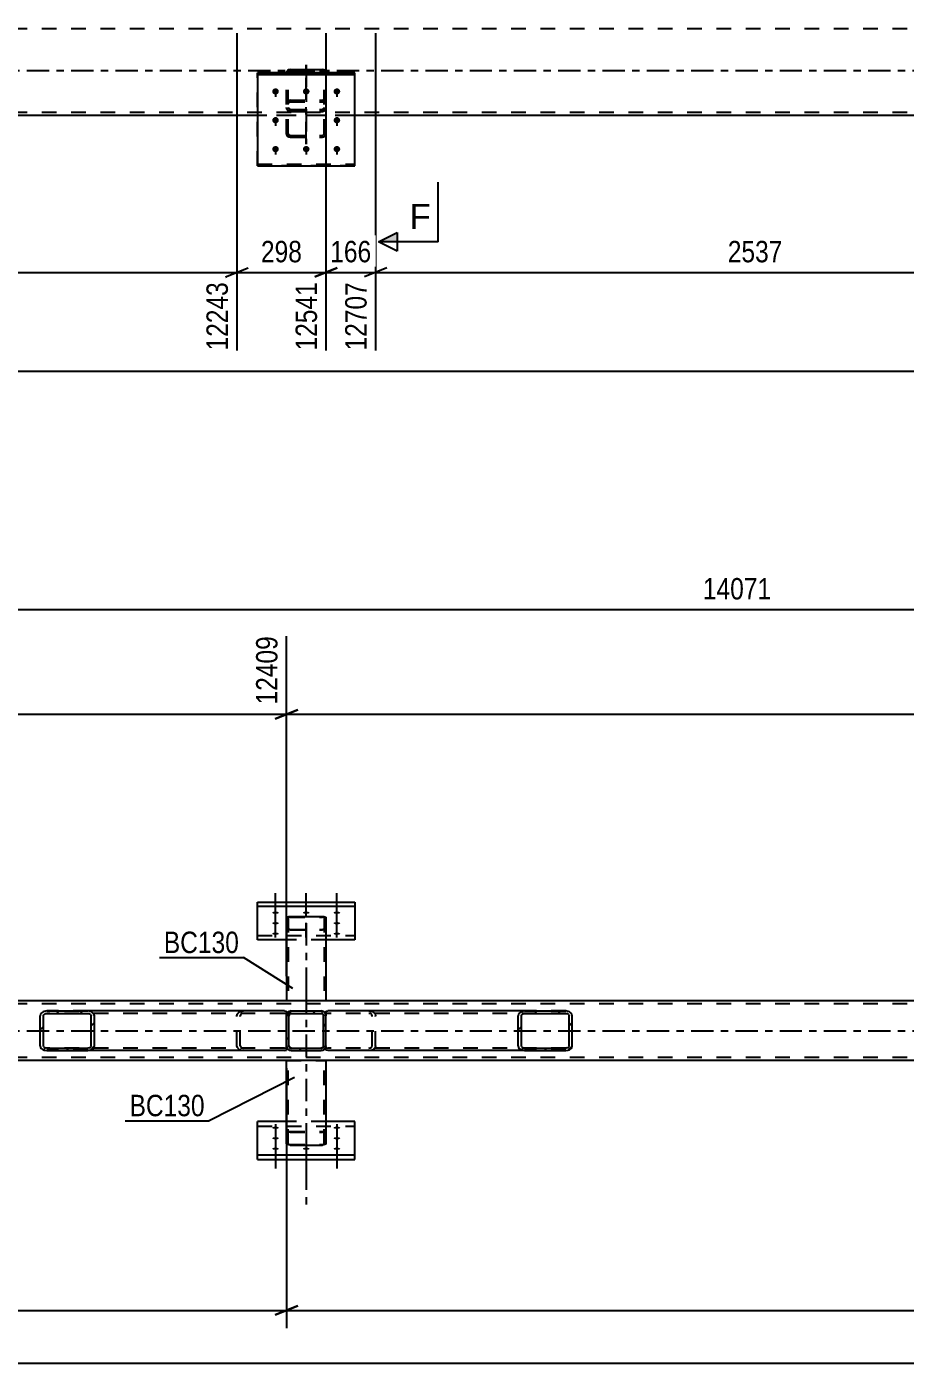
# Model space of a CAD drawing. Header units: millimetres. Extents: x -170 to 1019, y -677 to 164.
# Drawn here: x 421.6 to 539.1, y -300.4 to -121.7 of the extents above; entities that cross this region are included whole.
import ezdxf

# ---------------------------------------------------------------- set-up
doc = ezdxf.new("R2010")
doc.units = ezdxf.units.MM
doc.linetypes.add('DXK_LINE_DOT2', pattern=[3.9198, 1.9599, -1.9599])
doc.linetypes.add('DXK_LINE_DOT3', pattern=[5.9187, 2.979, -0.9799, 0.9799, -0.9799])
doc.styles.add('Arial', font='ARIAL.TTF', dxfattribs={"height": 0.2})
doc.styles.add('Arial Narrow', font='ARIALN.TTF', dxfattribs={"height": 0.2})

# ---------------------------------------------------------------- blocks, each defined once
blk = doc.blocks.new('Part-570387359-7582 - 7578')
at = {"color": 7, "linetype": 'DXK_LINE_DOT3'}
blk.add_line((459, -126.82), (459, -137.44), dxfattribs=at)
at = {"color": 7, "linetype": 'DXK_LINE_DOT2'}
for p, q in [((456.36, -127.94), (456.37, -127.91)), ((456.36, -136.05), (456.36, -127.94)), ((456.62, -127.84), (456.6, -127.94)), ((456.6, -136.05), (456.6, -127.94)), ((456.67, -127.76), (456.62, -127.84)), ((456.75, -127.71), (456.67, -127.76)), ((456.84, -127.69), (456.75, -127.71)), ((456.84, -127.69), (461.16, -127.69)), ((461.25, -127.71), (461.16, -127.69)), ((461.33, -127.76), (461.25, -127.71)), ((461.38, -127.84), (461.33, -127.76)), ((461.4, -127.94), (461.38, -127.84)), ((461.4, -136.05), (461.4, -127.94)), ((461.63, -127.91), (461.64, -127.94)), ((461.64, -136.05), (461.64, -127.94)), ((456.4, -131.81), (456.36, -131.99)), ((456.5, -131.67), (456.4, -131.81)), ((456.66, -131.57), (456.5, -131.67)), ((456.6, -131.99), (456.62, -131.9)), ((456.62, -131.9), (456.67, -131.83)), ((456.84, -131.53), (456.66, -131.57)), ((456.67, -131.83), (456.75, -131.78)), ((456.75, -131.78), (456.84, -131.76)), ((456.84, -131.53), (461.16, -131.53)), ((456.84, -131.76), (461.16, -131.76)), ((461.34, -131.57), (461.16, -131.53)), ((461.16, -131.76), (461.25, -131.78)), ((461.25, -131.78), (461.33, -131.83)), ((461.33, -131.83), (461.38, -131.9)), ((461.5, -131.67), (461.34, -131.57)), ((461.38, -131.9), (461.4, -131.99)), ((461.6, -131.81), (461.5, -131.67)), ((461.64, -131.99), (461.6, -131.81)), ((456.4, -132.73), (456.36, -132.54)), ((456.6, -132.54), (456.62, -132.64)), ((456.62, -132.64), (456.67, -132.72)), ((456.84, -133.05), (456.66, -133.01)), ((456.67, -132.72), (456.75, -132.77)), ((456.75, -132.77), (456.84, -132.79)), ((456.84, -132.79), (461.16, -132.79)), ((456.84, -133.05), (461.16, -133.05)), ((461.16, -132.79), (461.25, -132.77)), ((461.34, -133.01), (461.16, -133.05)), ((461.25, -132.77), (461.33, -132.72)), ((461.33, -132.72), (461.38, -132.64)), ((461.38, -132.64), (461.4, -132.54)), ((461.64, -132.54), (461.6, -132.73)), ((456.36, -136.05), (456.4, -136.22)), ((456.4, -136.22), (456.5, -136.36)), ((456.5, -136.36), (456.66, -136.46)), ((456.62, -136.13), (456.6, -136.05)), ((456.67, -136.2), (456.62, -136.13)), ((456.66, -136.46), (456.84, -136.5)), ((456.75, -136.25), (456.67, -136.2)), ((456.84, -136.27), (456.75, -136.25)), ((456.84, -136.27), (461.16, -136.27)), ((456.84, -136.5), (461.16, -136.5)), ((461.25, -136.25), (461.16, -136.27)), ((461.16, -136.5), (461.34, -136.46)), ((461.33, -136.2), (461.25, -136.25)), ((461.38, -136.13), (461.33, -136.2)), ((461.34, -136.46), (461.5, -136.36)), ((461.4, -136.05), (461.38, -136.13)), ((461.5, -136.36), (461.6, -136.22)), ((461.6, -136.22), (461.64, -136.05))]:
    blk.add_line(p, q, dxfattribs=at)
at = {"color": 2, "linetype": 'Continuous'}
for p, q in [((456.37, -127.91), (456.4, -127.75)), ((456.66, -127.47), (456.84, -127.43)), ((456.84, -127.43), (461.16, -127.43)), ((461.16, -127.43), (461.34, -127.47)), ((461.6, -127.75), (461.63, -127.91))]:
    blk.add_line(p, q, dxfattribs=at)
for centre, start, end in [((456.86, -127.92), 114.32, 159.2417), ((461.14, -127.92), 20.7583, 65.68)]:
    blk.add_arc(centre, 0.496, start, end, dxfattribs=at)
at = {"color": 7, "linetype": 'DXK_LINE_DOT2'}
for centre, start, end in [((456.86, -132.56), 200.7583, 245.68), ((461.14, -132.56), 294.32, 339.2417)]:
    blk.add_arc(centre, 0.496, start, end, dxfattribs=at)
blk = doc.blocks.new('Part-570387359-7673 - 7578')
at = {"color": 2, "linetype": 'Continuous'}
for p, q in [((465.5, -127.91), (452.5, -127.91)), ((452.5, -127.91), (452.5, -140.34)), ((452.5, -128.13), (465.5, -128.13)), ((465.5, -140.34), (465.5, -127.91)), ((452.5, -140.34), (465.5, -140.34))]:
    blk.add_line(p, q, dxfattribs=at)
at = {"color": 7, "linetype": 'DXK_LINE_DOT2'}
blk.add_line((452.5, -140.12), (465.5, -140.12), dxfattribs=at)
blk = doc.blocks.new('Bolt-570387359-7674 - 7578')
at = {"linetype": 'Continuous'}
for points in [[(454.9, -129.97), (454.99, -129.98), (455.08, -130), (455.16, -130.05), (455.23, -130.11), (455.28, -130.18), (455.32, -130.25), (455.34, -130.34), (455.34, -130.43), (455.32, -130.51), (455.28, -130.59), (455.23, -130.66), (455.16, -130.72), (455.08, -130.76), (454.99, -130.79), (454.9, -130.8), (454.81, -130.79), (454.72, -130.76), (454.64, -130.72), (454.57, -130.66), (454.52, -130.59), (454.48, -130.51), (454.46, -130.43), (454.46, -130.34), (454.48, -130.25), (454.52, -130.18), (454.57, -130.11), (454.64, -130.05), (454.72, -130), (454.81, -129.98)], [(459, -129.97), (459.09, -129.98), (459.18, -130), (459.26, -130.05), (459.33, -130.11), (459.38, -130.18), (459.42, -130.25), (459.44, -130.34), (459.44, -130.43), (459.42, -130.51), (459.38, -130.59), (459.33, -130.66), (459.26, -130.72), (459.18, -130.76), (459.09, -130.79), (459, -130.8), (458.91, -130.79), (458.82, -130.76), (458.74, -130.72), (458.67, -130.66), (458.62, -130.59), (458.58, -130.51), (458.56, -130.43), (458.56, -130.34), (458.58, -130.25), (458.62, -130.18), (458.67, -130.11), (458.74, -130.05), (458.82, -130), (458.91, -129.98)], [(463.1, -129.97), (463.19, -129.98), (463.28, -130), (463.36, -130.05), (463.43, -130.11), (463.48, -130.18), (463.52, -130.25), (463.54, -130.34), (463.54, -130.43), (463.52, -130.51), (463.48, -130.59), (463.43, -130.66), (463.36, -130.72), (463.28, -130.76), (463.19, -130.79), (463.1, -130.8), (463.01, -130.79), (462.92, -130.76), (462.84, -130.72), (462.77, -130.66), (462.72, -130.59), (462.68, -130.51), (462.66, -130.43), (462.66, -130.34), (462.68, -130.25), (462.72, -130.18), (462.77, -130.11), (462.84, -130.05), (462.92, -130), (463.01, -129.98)], [(454.9, -133.82), (454.99, -133.83), (455.08, -133.86), (455.16, -133.9), (455.23, -133.96), (455.28, -134.03), (455.32, -134.11), (455.34, -134.19), (455.34, -134.28), (455.32, -134.36), (455.28, -134.44), (455.23, -134.51), (455.16, -134.57), (455.08, -134.61), (454.99, -134.64), (454.9, -134.65), (454.81, -134.64), (454.72, -134.61), (454.64, -134.57), (454.57, -134.51), (454.52, -134.44), (454.48, -134.36), (454.46, -134.28), (454.46, -134.19), (454.48, -134.11), (454.52, -134.03), (454.57, -133.96), (454.64, -133.9), (454.72, -133.86), (454.81, -133.83)], [(463.1, -133.82), (463.19, -133.83), (463.28, -133.86), (463.36, -133.9), (463.43, -133.96), (463.48, -134.03), (463.52, -134.11), (463.54, -134.19), (463.54, -134.28), (463.52, -134.36), (463.48, -134.44), (463.43, -134.51), (463.36, -134.57), (463.28, -134.61), (463.19, -134.64), (463.1, -134.65), (463.01, -134.64), (462.92, -134.61), (462.84, -134.57), (462.77, -134.51), (462.72, -134.44), (462.68, -134.36), (462.66, -134.28), (462.66, -134.19), (462.68, -134.11), (462.72, -134.03), (462.77, -133.96), (462.84, -133.9), (462.92, -133.86), (463.01, -133.83)], [(454.9, -137.67), (454.99, -137.68), (455.08, -137.71), (455.16, -137.75), (455.23, -137.81), (455.28, -137.88), (455.32, -137.96), (455.34, -138.04), (455.34, -138.13), (455.32, -138.22), (455.28, -138.29), (455.23, -138.36), (455.16, -138.42), (455.08, -138.47), (454.99, -138.49), (454.9, -138.5), (454.81, -138.49), (454.72, -138.47), (454.64, -138.42), (454.57, -138.36), (454.52, -138.29), (454.48, -138.22), (454.46, -138.13), (454.46, -138.04), (454.48, -137.96), (454.52, -137.88), (454.57, -137.81), (454.64, -137.75), (454.72, -137.71), (454.81, -137.68)], [(459, -137.67), (459.09, -137.68), (459.18, -137.71), (459.26, -137.75), (459.33, -137.81), (459.38, -137.88), (459.42, -137.96), (459.44, -138.04), (459.44, -138.13), (459.42, -138.22), (459.38, -138.29), (459.33, -138.36), (459.26, -138.42), (459.18, -138.47), (459.09, -138.49), (459, -138.5), (458.91, -138.49), (458.82, -138.47), (458.74, -138.42), (458.67, -138.36), (458.62, -138.29), (458.58, -138.22), (458.56, -138.13), (458.56, -138.04), (458.58, -137.96), (458.62, -137.88), (458.67, -137.81), (458.74, -137.75), (458.82, -137.71), (458.91, -137.68)], [(463.1, -137.67), (463.19, -137.68), (463.28, -137.71), (463.36, -137.75), (463.43, -137.81), (463.48, -137.88), (463.52, -137.96), (463.54, -138.04), (463.54, -138.13), (463.52, -138.22), (463.48, -138.29), (463.43, -138.36), (463.36, -138.42), (463.28, -138.47), (463.19, -138.49), (463.1, -138.5), (463.01, -138.49), (462.92, -138.47), (462.84, -138.42), (462.77, -138.36), (462.72, -138.29), (462.68, -138.22), (462.66, -138.13), (462.66, -138.04), (462.68, -137.96), (462.72, -137.88), (462.77, -137.81), (462.84, -137.75), (462.92, -137.71), (463.01, -137.68)]]:
    blk.add_hatch(color=1, dxfattribs=at).paths.add_polyline_path(points)
at = {"color": 1, "linetype": 'Continuous'}
for p, q in [((454.9, -129.99), (454.9, -131.12)), ((459, -129.99), (459, -131.12)), ((463.1, -129.99), (463.1, -131.12)), ((454.9, -133.84), (454.9, -134.97)), ((463.1, -133.84), (463.1, -134.97)), ((454.9, -137.69), (454.9, -138.83)), ((459, -137.69), (459, -138.83)), ((463.1, -137.69), (463.1, -138.83))]:
    blk.add_line(p, q, dxfattribs=at)
blk = doc.blocks.new('Part-570387359-7927 - 7578')
at = {"color": 7, "linetype": 'DXK_LINE_DOT2'}
for p, q in [((798, -122), (-40, -122)), ((798, -133.2), (-40, -133.2)), ((798, -133.6), (-27.5, -133.6)), ((465.5, -133.6), (452.5, -133.6))]:
    blk.add_line(p, q, dxfattribs=at)
at = {"color": 7, "linetype": 'DXK_LINE_DOT3'}
blk.add_line((-40, -127.6), (798, -127.6), dxfattribs=at)
at = {"color": 2, "linetype": 'Continuous'}
for p, q in [((452.5, -133.6), (235.15, -133.6)), ((632.5, -133.6), (465.5, -133.6))]:
    blk.add_line(p, q, dxfattribs=at)
blk = doc.blocks.new('Part-570387359-7998 - 7578')
at = {"color": 7, "linetype": 'DXK_LINE_DOT2'}
for p, q in [((452.5, -140.34), (452.5, -127.91)), ((452.5, -127.91), (465.5, -127.91)), ((452.5, -128.13), (465.5, -128.13)), ((465.5, -140.34), (465.5, -127.91)), ((452.5, -140.12), (465.5, -140.12)), ((465.5, -140.34), (452.5, -140.34))]:
    blk.add_line(p, q, dxfattribs=at)
blk = doc.blocks.new('Part-570387359-8002 - 7578')
at = {"color": 7, "linetype": 'DXK_LINE_DOT3'}
blk.add_line((459, -137.44), (459, -126.82), dxfattribs=at)
at = {"color": 7, "linetype": 'DXK_LINE_DOT2'}
for p, q in [((456.4, -127.75), (456.36, -127.94)), ((456.36, -136.05), (456.36, -127.94)), ((456.6, -127.94), (456.62, -127.84)), ((456.6, -136.05), (456.6, -127.94)), ((456.62, -127.84), (456.67, -127.76)), ((456.84, -127.43), (456.66, -127.47)), ((456.67, -127.76), (456.75, -127.71)), ((456.75, -127.71), (456.84, -127.69)), ((456.84, -127.43), (461.16, -127.43)), ((456.84, -127.69), (461.16, -127.69)), ((461.34, -127.47), (461.16, -127.43)), ((461.16, -127.69), (461.25, -127.71)), ((461.25, -127.71), (461.33, -127.76)), ((461.33, -127.76), (461.38, -127.84)), ((461.38, -127.84), (461.4, -127.94)), ((461.4, -136.05), (461.4, -127.94)), ((461.64, -127.94), (461.6, -127.75)), ((461.64, -136.05), (461.64, -127.94)), ((456.36, -131.99), (456.4, -131.81)), ((456.4, -131.81), (456.5, -131.67)), ((456.5, -131.67), (456.66, -131.57)), ((456.62, -131.9), (456.6, -131.99)), ((456.67, -131.83), (456.62, -131.9)), ((456.66, -131.57), (456.84, -131.53)), ((456.75, -131.78), (456.67, -131.83)), ((456.84, -131.76), (456.75, -131.78)), ((456.84, -131.53), (461.16, -131.53)), ((456.84, -131.76), (461.16, -131.76)), ((461.16, -131.53), (461.34, -131.57)), ((461.25, -131.78), (461.16, -131.76)), ((461.33, -131.83), (461.25, -131.78)), ((461.38, -131.9), (461.33, -131.83)), ((461.34, -131.57), (461.5, -131.67)), ((461.4, -131.99), (461.38, -131.9)), ((461.5, -131.67), (461.6, -131.81)), ((461.6, -131.81), (461.64, -131.99)), ((456.36, -132.54), (456.4, -132.73)), ((456.62, -132.64), (456.6, -132.54)), ((456.67, -132.72), (456.62, -132.64)), ((456.66, -133.01), (456.75, -133.03)), ((456.75, -132.77), (456.67, -132.72)), ((456.84, -132.79), (456.75, -132.77)), ((456.75, -133.03), (456.84, -133.05)), ((456.84, -132.79), (461.16, -132.79)), ((456.84, -133.05), (461.16, -133.05)), ((461.25, -132.77), (461.16, -132.79)), ((461.16, -133.05), (461.33, -133.01)), ((461.33, -132.72), (461.25, -132.77)), ((461.38, -132.64), (461.33, -132.72)), ((461.33, -133.01), (461.34, -133.01)), ((461.4, -132.54), (461.38, -132.64)), ((461.6, -132.73), (461.64, -132.54)), ((456.4, -136.22), (456.36, -136.05)), ((456.5, -136.36), (456.4, -136.22)), ((456.66, -136.46), (456.5, -136.36)), ((456.6, -136.05), (456.62, -136.13)), ((456.62, -136.13), (456.67, -136.2)), ((456.84, -136.5), (456.66, -136.46)), ((456.67, -136.2), (456.75, -136.25)), ((456.75, -136.25), (456.84, -136.27)), ((456.84, -136.27), (461.16, -136.27)), ((456.84, -136.5), (461.16, -136.5)), ((461.16, -136.27), (461.25, -136.25)), ((461.34, -136.46), (461.16, -136.5)), ((461.25, -136.25), (461.33, -136.2)), ((461.33, -136.2), (461.38, -136.13)), ((461.5, -136.36), (461.34, -136.46)), ((461.38, -136.13), (461.4, -136.05)), ((461.6, -136.22), (461.5, -136.36)), ((461.64, -136.05), (461.6, -136.22))]:
    blk.add_line(p, q, dxfattribs=at)
for centre, start, end in [((456.86, -127.92), 114.32, 159.2417), ((461.14, -127.92), 20.7583, 65.68), ((456.86, -132.56), 200.7583, 245.68), ((461.14, -132.56), 294.32, 339.2417)]:
    blk.add_arc(centre, 0.496, start, end, dxfattribs=at)
blk = doc.blocks.new('Bolt-570387359-8011 - 7578')
at = {"color": 1, "linetype": 'DXK_LINE_DOT2'}
for p, q in [((454.9, -129.99), (454.9, -131.12)), ((459, -129.99), (459, -131.12)), ((463.1, -129.99), (463.1, -131.12)), ((454.9, -133.84), (454.9, -134.97)), ((463.1, -133.84), (463.1, -134.97)), ((454.9, -137.69), (454.9, -138.83)), ((459, -137.69), (459, -138.83)), ((463.1, -137.69), (463.1, -138.83))]:
    blk.add_line(p, q, dxfattribs=at)
blk = doc.blocks.new('Part-570387359-6417 - 6343')
at = {"color": 2, "linetype": 'Continuous'}
for p, q in [((452.5, -243.79), (452.5, -238.74)), ((452.5, -238.74), (465.5, -238.74)), ((465.5, -239.34), (452.5, -239.34)), ((465.5, -238.74), (465.5, -243.79)), ((456.36, -243.79), (452.5, -243.79)), ((465.5, -243.79), (461.64, -243.79))]:
    blk.add_line(p, q, dxfattribs=at)
at = {"color": 7, "linetype": 'DXK_LINE_DOT2'}
for p, q in [((452.5, -243.19), (465.5, -243.19)), ((461.64, -243.79), (456.36, -243.79))]:
    blk.add_line(p, q, dxfattribs=at)
blk = doc.blocks.new('Part-570387359-6377 - 6343')
at = {"color": 2, "linetype": 'Continuous'}
for p, q in [((452.5, -273.14), (452.5, -268.09)), ((456.36, -268.09), (452.5, -268.09)), ((465.5, -268.09), (461.64, -268.09)), ((465.5, -273.14), (465.5, -268.09)), ((452.5, -272.54), (465.5, -272.54)), ((452.5, -273.14), (465.5, -273.14))]:
    blk.add_line(p, q, dxfattribs=at)
at = {"color": 7, "linetype": 'DXK_LINE_DOT2'}
for p, q in [((452.5, -268.69), (465.5, -268.69)), ((461.64, -268.09), (456.36, -268.09))]:
    blk.add_line(p, q, dxfattribs=at)
blk = doc.blocks.new('Bolt-570387359-6378 - 6343')
at = {"linetype": 'Continuous'}
for points in [[(454.9, -269.06), (454.81, -269.06), (454.72, -269.05), (454.64, -269.03), (454.57, -269.01), (454.52, -268.99), (454.48, -268.96), (454.46, -268.93), (454.46, -268.9), (454.48, -268.87), (454.52, -268.84), (454.57, -268.81), (454.64, -268.79), (454.72, -268.77), (454.81, -268.77), (454.9, -268.76), (454.99, -268.77), (455.08, -268.77), (455.16, -268.79), (455.23, -268.81), (455.28, -268.84), (455.32, -268.87), (455.34, -268.9), (455.34, -268.93), (455.32, -268.96), (455.28, -268.99), (455.23, -269.01), (455.16, -269.03), (455.08, -269.05), (454.99, -269.06)], [(463.1, -269.06), (463.01, -269.06), (462.92, -269.05), (462.84, -269.03), (462.77, -269.01), (462.72, -268.99), (462.68, -268.96), (462.66, -268.93), (462.66, -268.9), (462.68, -268.87), (462.72, -268.84), (462.77, -268.81), (462.84, -268.79), (462.92, -268.77), (463.01, -268.77), (463.1, -268.76), (463.19, -268.77), (463.28, -268.77), (463.36, -268.79), (463.43, -268.81), (463.48, -268.84), (463.52, -268.87), (463.54, -268.9), (463.54, -268.93), (463.52, -268.96), (463.48, -268.99), (463.43, -269.01), (463.36, -269.03), (463.28, -269.05), (463.19, -269.06)], [(454.9, -270.47), (454.81, -270.46), (454.72, -270.45), (454.64, -270.44), (454.57, -270.42), (454.52, -270.39), (454.48, -270.36), (454.46, -270.33), (454.46, -270.3), (454.48, -270.27), (454.52, -270.24), (454.57, -270.21), (454.64, -270.19), (454.72, -270.18), (454.81, -270.17), (454.9, -270.16), (454.99, -270.17), (455.08, -270.18), (455.16, -270.19), (455.23, -270.21), (455.28, -270.24), (455.32, -270.27), (455.34, -270.3), (455.34, -270.33), (455.32, -270.36), (455.28, -270.39), (455.23, -270.42), (455.16, -270.44), (455.08, -270.45), (454.99, -270.46)], [(454.9, -271.87), (454.81, -271.86), (454.72, -271.85), (454.64, -271.84), (454.57, -271.82), (454.52, -271.79), (454.48, -271.76), (454.46, -271.73), (454.46, -271.7), (454.48, -271.67), (454.52, -271.64), (454.57, -271.62), (454.64, -271.6), (454.72, -271.58), (454.81, -271.57), (454.9, -271.57), (454.99, -271.57), (455.08, -271.58), (455.16, -271.6), (455.23, -271.62), (455.28, -271.64), (455.32, -271.67), (455.34, -271.7), (455.34, -271.73), (455.32, -271.76), (455.28, -271.79), (455.23, -271.82), (455.16, -271.84), (455.08, -271.85), (454.99, -271.86)], [(459, -271.87), (458.91, -271.86), (458.82, -271.85), (458.74, -271.84), (458.67, -271.82), (458.62, -271.79), (458.58, -271.76), (458.56, -271.73), (458.56, -271.7), (458.58, -271.67), (458.62, -271.64), (458.67, -271.62), (458.74, -271.6), (458.82, -271.58), (458.91, -271.57), (459, -271.57), (459.09, -271.57), (459.18, -271.58), (459.26, -271.6), (459.33, -271.62), (459.38, -271.64), (459.42, -271.67), (459.44, -271.7), (459.44, -271.73), (459.42, -271.76), (459.38, -271.79), (459.33, -271.82), (459.26, -271.84), (459.18, -271.85), (459.09, -271.86)], [(463.1, -270.47), (463.01, -270.46), (462.92, -270.45), (462.84, -270.44), (462.77, -270.42), (462.72, -270.39), (462.68, -270.36), (462.66, -270.33), (462.66, -270.3), (462.68, -270.27), (462.72, -270.24), (462.77, -270.21), (462.84, -270.19), (462.92, -270.18), (463.01, -270.17), (463.1, -270.16), (463.19, -270.17), (463.28, -270.18), (463.36, -270.19), (463.43, -270.21), (463.48, -270.24), (463.52, -270.27), (463.54, -270.3), (463.54, -270.33), (463.52, -270.36), (463.48, -270.39), (463.43, -270.42), (463.36, -270.44), (463.28, -270.45), (463.19, -270.46)], [(463.1, -271.87), (463.01, -271.86), (462.92, -271.85), (462.84, -271.84), (462.77, -271.82), (462.72, -271.79), (462.68, -271.76), (462.66, -271.73), (462.66, -271.7), (462.68, -271.67), (462.72, -271.64), (462.77, -271.62), (462.84, -271.6), (462.92, -271.58), (463.01, -271.57), (463.1, -271.57), (463.19, -271.57), (463.28, -271.58), (463.36, -271.6), (463.43, -271.62), (463.48, -271.64), (463.52, -271.67), (463.54, -271.7), (463.54, -271.73), (463.52, -271.76), (463.48, -271.79), (463.43, -271.82), (463.36, -271.84), (463.28, -271.85), (463.19, -271.86)]]:
    blk.add_hatch(color=1, dxfattribs=at).paths.add_polyline_path(points)
at = {"color": 1, "linetype": 'Continuous'}
for p, q in [((454.9, -268.42), (454.9, -271.54)), ((463.1, -268.42), (463.1, -271.54)), ((454.9, -269.83), (454.9, -272.95)), ((454.9, -271.23), (454.9, -274.35)), ((459, -271.23), (459, -274.35)), ((463.1, -269.83), (463.1, -272.95)), ((463.1, -271.23), (463.1, -274.35))]:
    blk.add_line(p, q, dxfattribs=at)
at = {"color": 1, "linetype": 'DXK_LINE_DOT2'}
blk.add_line((459, -268.42), (459, -271.54), dxfattribs=at)
blk = doc.blocks.new('Part-570387359-6454 - 6343')
at = {"linetype": 'Continuous'}
h = blk.add_hatch(dxfattribs=at)
h.set_pattern_fill('', scale=0.7, style=0, pattern_type=0)
h.set_pattern_definition([(45, (461.2457, -258.5324), (-1.57154, 1.57154), [])])
h.paths.add_polyline_path([(461, -258.58), (461.25, -258.53), (461.45, -258.39), (461.59, -258.19), (461.64, -257.94), (461.64, -253.94), (461.59, -253.7), (461.45, -253.49), (461.25, -253.35), (461, -253.3), (457, -253.3), (456.76, -253.35), (456.55, -253.49), (456.41, -253.7), (456.36, -253.94), (456.36, -257.94), (456.41, -258.19), (456.55, -258.39), (456.76, -258.53), (457, -258.58)])
h.paths.add_polyline_path([(456.88, -258.24), (456.77, -258.17), (456.71, -258.06), (456.68, -257.94), (456.68, -253.94), (456.71, -253.82), (456.77, -253.71), (456.88, -253.65), (457, -253.62), (461, -253.62), (461.12, -253.65), (461.23, -253.71), (461.3, -253.82), (461.32, -253.94), (461.32, -257.94), (461.3, -258.06), (461.23, -258.17), (461.12, -258.24), (461, -258.26), (457, -258.26)])
at = {"color": 7, "linetype": 'DXK_LINE_DOT2'}
for p, q in [((456.36, -253.94), (456.41, -253.7)), ((456.76, -253.35), (457, -253.3)), ((457, -253.62), (456.88, -253.65)), ((457, -253.3), (461, -253.3)), ((457, -253.62), (461, -253.62)), ((461, -253.3), (461.25, -253.35)), ((461.12, -253.65), (461, -253.62)), ((461.59, -253.7), (461.64, -253.94)), ((456.36, -257.94), (456.36, -253.94)), ((456.71, -253.82), (456.68, -253.94)), ((456.68, -257.94), (456.68, -253.94)), ((461.32, -253.94), (461.3, -253.82)), ((461.32, -257.94), (461.32, -253.94)), ((461.64, -257.94), (461.64, -253.94)), ((456.41, -258.19), (456.36, -257.94)), ((456.68, -257.94), (456.71, -258.06)), ((457, -258.58), (456.76, -258.53)), ((456.88, -258.24), (457, -258.26)), ((457, -258.26), (461, -258.26)), ((457, -258.58), (461, -258.58)), ((461, -258.26), (461.12, -258.24)), ((461.25, -258.53), (461, -258.58)), ((461.3, -258.06), (461.32, -257.94)), ((461.64, -257.94), (461.59, -258.19))]:
    blk.add_line(p, q, dxfattribs=at)
at = {"color": 2, "linetype": 'Continuous'}
for p, q in [((456.41, -253.7), (456.36, -253.94)), ((457, -253.3), (456.76, -253.35)), ((456.88, -253.65), (457, -253.62)), ((457, -253.3), (461, -253.3)), ((457, -253.62), (461, -253.62)), ((461.25, -253.35), (461, -253.3)), ((461, -253.62), (461.12, -253.65)), ((461.64, -253.94), (461.59, -253.7)), ((456.36, -257.94), (456.36, -253.94)), ((456.68, -253.94), (456.71, -253.82)), ((456.68, -257.94), (456.68, -253.94)), ((461.3, -253.82), (461.32, -253.94)), ((461.32, -257.94), (461.32, -253.94)), ((461.64, -257.94), (461.64, -253.94)), ((456.36, -257.94), (456.41, -258.19)), ((456.71, -258.06), (456.68, -257.94)), ((456.76, -258.53), (457, -258.58)), ((457, -258.26), (456.88, -258.24)), ((457, -258.26), (461, -258.26)), ((457, -258.58), (461, -258.58)), ((461.12, -258.24), (461, -258.26)), ((461, -258.58), (461.25, -258.53)), ((461.32, -257.94), (461.3, -258.06)), ((461.59, -258.19), (461.64, -257.94))]:
    blk.add_line(p, q, dxfattribs=at)
at = {"color": 7, "linetype": 'DXK_LINE_DOT2'}
for centre, radius, start, end in [((457, -253.94), 0.64, 112.5, 157.5), ((457, -253.94), 0.32, 112.5, 157.5), ((461, -253.94), 0.32, 22.5, 67.5), ((461, -253.94), 0.64, 22.5, 67.5), ((457, -257.94), 0.64, 202.5, 247.5), ((457, -257.94), 0.32, 202.5, 247.5), ((461, -257.94), 0.32, 292.5, 337.5), ((461, -257.94), 0.64, 292.5, 337.5)]:
    blk.add_arc(centre, radius, start, end, dxfattribs=at)
at = {"color": 2, "linetype": 'Continuous'}
for centre, radius, start, end in [((457, -253.94), 0.64, 112.5, 157.5), ((457, -253.94), 0.32, 112.5, 157.5), ((461, -253.94), 0.32, 22.5, 67.5), ((461, -253.94), 0.64, 22.5, 67.5), ((457, -257.94), 0.64, 202.5, 247.5), ((457, -257.94), 0.32, 202.5, 247.5), ((461, -257.94), 0.32, 292.5, 337.5), ((461, -257.94), 0.64, 292.5, 337.5)]:
    blk.add_arc(centre, radius, start, end, dxfattribs=at)
blk = doc.blocks.new('Bolt-570387359-6399 - 6343')
at = {"linetype": 'Continuous'}
for points in [[(454.9, -240.01), (454.99, -240.02), (455.08, -240.03), (455.16, -240.04), (455.23, -240.06), (455.28, -240.09), (455.32, -240.12), (455.34, -240.15), (455.34, -240.18), (455.32, -240.21), (455.28, -240.24), (455.23, -240.27), (455.16, -240.29), (455.08, -240.3), (454.99, -240.31), (454.9, -240.32), (454.81, -240.31), (454.72, -240.3), (454.64, -240.29), (454.57, -240.27), (454.52, -240.24), (454.48, -240.21), (454.46, -240.18), (454.46, -240.15), (454.48, -240.12), (454.52, -240.09), (454.57, -240.06), (454.64, -240.04), (454.72, -240.03), (454.81, -240.02)], [(459, -240.01), (459.09, -240.02), (459.18, -240.03), (459.26, -240.04), (459.33, -240.06), (459.38, -240.09), (459.42, -240.12), (459.44, -240.15), (459.44, -240.18), (459.42, -240.21), (459.38, -240.24), (459.33, -240.27), (459.26, -240.29), (459.18, -240.3), (459.09, -240.31), (459, -240.32), (458.91, -240.31), (458.82, -240.3), (458.74, -240.29), (458.67, -240.27), (458.62, -240.24), (458.58, -240.21), (458.56, -240.18), (458.56, -240.15), (458.58, -240.12), (458.62, -240.09), (458.67, -240.06), (458.74, -240.04), (458.82, -240.03), (458.91, -240.02)], [(463.1, -240.01), (463.19, -240.02), (463.28, -240.03), (463.36, -240.04), (463.43, -240.06), (463.48, -240.09), (463.52, -240.12), (463.54, -240.15), (463.54, -240.18), (463.52, -240.21), (463.48, -240.24), (463.43, -240.27), (463.36, -240.29), (463.28, -240.3), (463.19, -240.31), (463.1, -240.32), (463.01, -240.31), (462.92, -240.3), (462.84, -240.29), (462.77, -240.27), (462.72, -240.24), (462.68, -240.21), (462.66, -240.18), (462.66, -240.15), (462.68, -240.12), (462.72, -240.09), (462.77, -240.06), (462.84, -240.04), (462.92, -240.03), (463.01, -240.02)], [(454.9, -241.42), (454.99, -241.42), (455.08, -241.43), (455.16, -241.45), (455.23, -241.47), (455.28, -241.49), (455.32, -241.52), (455.34, -241.55), (455.34, -241.58), (455.32, -241.61), (455.28, -241.64), (455.23, -241.67), (455.16, -241.69), (455.08, -241.71), (454.99, -241.71), (454.9, -241.72), (454.81, -241.71), (454.72, -241.71), (454.64, -241.69), (454.57, -241.67), (454.52, -241.64), (454.48, -241.61), (454.46, -241.58), (454.46, -241.55), (454.48, -241.52), (454.52, -241.49), (454.57, -241.47), (454.64, -241.45), (454.72, -241.43), (454.81, -241.42)], [(454.9, -242.82), (454.99, -242.82), (455.08, -242.83), (455.16, -242.85), (455.23, -242.87), (455.28, -242.89), (455.32, -242.92), (455.34, -242.95), (455.34, -242.99), (455.32, -243.02), (455.28, -243.05), (455.23, -243.07), (455.16, -243.09), (455.08, -243.11), (454.99, -243.12), (454.9, -243.12), (454.81, -243.12), (454.72, -243.11), (454.64, -243.09), (454.57, -243.07), (454.52, -243.05), (454.48, -243.02), (454.46, -242.99), (454.46, -242.95), (454.48, -242.92), (454.52, -242.89), (454.57, -242.87), (454.64, -242.85), (454.72, -242.83), (454.81, -242.82)], [(463.1, -241.42), (463.19, -241.42), (463.28, -241.43), (463.36, -241.45), (463.43, -241.47), (463.48, -241.49), (463.52, -241.52), (463.54, -241.55), (463.54, -241.58), (463.52, -241.61), (463.48, -241.64), (463.43, -241.67), (463.36, -241.69), (463.28, -241.71), (463.19, -241.71), (463.1, -241.72), (463.01, -241.71), (462.92, -241.71), (462.84, -241.69), (462.77, -241.67), (462.72, -241.64), (462.68, -241.61), (462.66, -241.58), (462.66, -241.55), (462.68, -241.52), (462.72, -241.49), (462.77, -241.47), (462.84, -241.45), (462.92, -241.43), (463.01, -241.42)], [(463.1, -242.82), (463.19, -242.82), (463.28, -242.83), (463.36, -242.85), (463.43, -242.87), (463.48, -242.89), (463.52, -242.92), (463.54, -242.95), (463.54, -242.99), (463.52, -243.02), (463.48, -243.05), (463.43, -243.07), (463.36, -243.09), (463.28, -243.11), (463.19, -243.12), (463.1, -243.12), (463.01, -243.12), (462.92, -243.11), (462.84, -243.09), (462.77, -243.07), (462.72, -243.05), (462.68, -243.02), (462.66, -242.99), (462.66, -242.95), (462.68, -242.92), (462.72, -242.89), (462.77, -242.87), (462.84, -242.85), (462.92, -242.83), (463.01, -242.82)]]:
    blk.add_hatch(color=1, dxfattribs=at).paths.add_polyline_path(points)
at = {"color": 1, "linetype": 'Continuous'}
for p, q in [((454.9, -240.65), (454.9, -237.53)), ((459, -240.65), (459, -237.53)), ((463.1, -240.65), (463.1, -237.53)), ((454.9, -242.06), (454.9, -238.94)), ((463.1, -242.06), (463.1, -238.94)), ((454.9, -243.46), (454.9, -240.34)), ((463.1, -243.46), (463.1, -240.34))]:
    blk.add_line(p, q, dxfattribs=at)
at = {"color": 1, "linetype": 'DXK_LINE_DOT2'}
blk.add_line((459, -243.46), (459, -240.34), dxfattribs=at)
blk = doc.blocks.new('Part-570387359-6465 - 6343')
at = {"color": 7, "linetype": 'DXK_LINE_DOT3'}
blk.add_line((459, -250.54), (459, -279.71), dxfattribs=at)
at = {"color": 2, "linetype": 'Continuous'}
for p, q in [((456.36, -271.05), (456.36, -259.94)), ((461.64, -259.94), (461.64, -271.05)), ((456.4, -271.12), (456.36, -271.05)), ((456.5, -271.17), (456.4, -271.12)), ((456.66, -271.2), (456.5, -271.17)), ((456.84, -271.22), (456.66, -271.2)), ((456.84, -271.22), (461.16, -271.22)), ((461.34, -271.2), (461.16, -271.22)), ((461.5, -271.17), (461.34, -271.2)), ((461.6, -271.12), (461.5, -271.17)), ((461.64, -271.05), (461.6, -271.12))]:
    blk.add_line(p, q, dxfattribs=at)
at = {"color": 7, "linetype": 'DXK_LINE_DOT2'}
for p, q in [((456.36, -259.94), (461.64, -259.94)), ((456.6, -271.05), (456.6, -259.94)), ((461.4, -271.05), (461.4, -259.94)), ((456.36, -269.58), (456.4, -269.51)), ((456.4, -269.51), (456.5, -269.46)), ((456.5, -269.46), (456.66, -269.42)), ((456.62, -269.54), (456.6, -269.58)), ((456.67, -269.52), (456.62, -269.54)), ((456.66, -269.42), (456.84, -269.41)), ((456.75, -269.5), (456.67, -269.52)), ((456.84, -269.49), (456.75, -269.5)), ((456.84, -269.41), (461.16, -269.41)), ((456.84, -269.49), (461.16, -269.49)), ((461.16, -269.41), (461.34, -269.42)), ((461.25, -269.5), (461.16, -269.49)), ((461.33, -269.52), (461.25, -269.5)), ((461.33, -269.52), (461.34, -269.52)), ((461.34, -269.42), (461.5, -269.46)), ((461.34, -269.52), (461.38, -269.54)), ((461.4, -269.58), (461.38, -269.54)), ((461.5, -269.46), (461.6, -269.51)), ((461.6, -269.51), (461.64, -269.58)), ((456.6, -271.05), (456.62, -271.08)), ((456.62, -271.08), (456.67, -271.11)), ((456.67, -271.11), (456.75, -271.13)), ((456.75, -271.13), (456.84, -271.14)), ((456.84, -271.14), (461.16, -271.14)), ((461.16, -271.14), (461.25, -271.13)), ((461.25, -271.13), (461.33, -271.11)), ((461.33, -271.11), (461.38, -271.08)), ((461.38, -271.08), (461.4, -271.05))]:
    blk.add_line(p, q, dxfattribs=at)
blk = doc.blocks.new('Part-570387359-6415 - 6343')
at = {"color": 2, "linetype": 'Continuous'}
for p, q in [((456.36, -240.83), (456.4, -240.77)), ((456.36, -240.83), (456.36, -251.94)), ((456.4, -240.77), (456.5, -240.71)), ((456.5, -240.71), (456.66, -240.68)), ((456.66, -240.68), (456.84, -240.66)), ((456.84, -240.66), (461.16, -240.66)), ((461.16, -240.66), (461.34, -240.68)), ((461.34, -240.68), (461.5, -240.71)), ((461.5, -240.71), (461.6, -240.77)), ((461.6, -240.77), (461.64, -240.83)), ((461.64, -240.83), (461.64, -251.94))]:
    blk.add_line(p, q, dxfattribs=at)
at = {"color": 7, "linetype": 'DXK_LINE_DOT2'}
for p, q in [((456.62, -240.8), (456.6, -240.83)), ((456.6, -240.83), (456.6, -251.94)), ((456.67, -240.77), (456.62, -240.8)), ((456.75, -240.75), (456.67, -240.77)), ((456.84, -240.75), (456.75, -240.75)), ((456.84, -240.75), (461.16, -240.75)), ((461.25, -240.75), (461.16, -240.75)), ((461.33, -240.77), (461.25, -240.75)), ((461.38, -240.8), (461.33, -240.77)), ((461.4, -240.83), (461.38, -240.8)), ((461.4, -240.83), (461.4, -251.94)), ((456.4, -242.37), (456.36, -242.31)), ((456.5, -242.42), (456.4, -242.37)), ((456.66, -242.46), (456.5, -242.42)), ((456.6, -242.31), (456.62, -242.34)), ((456.62, -242.34), (456.67, -242.36)), ((456.84, -242.47), (456.66, -242.46)), ((456.67, -242.36), (456.75, -242.38)), ((456.75, -242.38), (456.84, -242.39)), ((456.84, -242.39), (461.16, -242.39)), ((456.84, -242.47), (461.16, -242.47)), ((461.16, -242.39), (461.25, -242.38)), ((461.34, -242.46), (461.16, -242.47)), ((461.25, -242.38), (461.33, -242.36)), ((461.33, -242.36), (461.34, -242.36)), ((461.34, -242.36), (461.38, -242.34)), ((461.5, -242.42), (461.34, -242.46)), ((461.38, -242.34), (461.4, -242.31)), ((461.6, -242.37), (461.5, -242.42)), ((461.64, -242.31), (461.6, -242.37)), ((461.64, -251.94), (456.36, -251.94))]:
    blk.add_line(p, q, dxfattribs=at)
at = {"color": 7, "linetype": 'DXK_LINE_DOT3'}
blk.add_line((459, -241.57), (459, -251.94), dxfattribs=at)
blk = doc.blocks.new('Part-570387359-6503 - 6343')
at = {"color": 7, "linetype": 'DXK_LINE_DOT2'}
for p, q in [((798, -252.34), (-40, -252.34)), ((798, -259.54), (-40, -259.54))]:
    blk.add_line(p, q, dxfattribs=at)
at = {"color": 2, "linetype": 'Continuous'}
for p, q in [((793.2, -251.94), (-35.2, -251.94)), ((793.2, -259.94), (-35.2, -259.94))]:
    blk.add_line(p, q, dxfattribs=at)
at = {"color": 7, "linetype": 'DXK_LINE_DOT3'}
blk.add_line((-40, -255.94), (798, -255.94), dxfattribs=at)
blk = doc.blocks.new('Part-570387359-6599 - 6343')
at = {"linetype": 'Continuous'}
h = blk.add_hatch(dxfattribs=at)
h.set_pattern_fill('', scale=0.7, style=0, pattern_type=0)
h.set_pattern_definition([(45, (430.1464, -258.5324), (-1.57154, 1.57154), [])])
h.paths.add_polyline_path([(429.81, -258.58), (430.15, -258.53), (430.43, -258.39), (430.62, -258.19), (430.69, -257.94), (430.69, -253.94), (430.62, -253.7), (430.43, -253.49), (430.15, -253.35), (429.81, -253.3), (424.32, -253.3), (423.98, -253.35), (423.7, -253.49), (423.51, -253.7), (423.44, -253.94), (423.44, -257.94), (423.51, -258.19), (423.7, -258.39), (423.98, -258.53), (424.32, -258.58)])
h.paths.add_polyline_path([(424.15, -258.24), (424.01, -258.17), (423.91, -258.06), (423.88, -257.94), (423.88, -253.94), (423.91, -253.82), (424.01, -253.71), (424.15, -253.65), (424.32, -253.62), (429.81, -253.62), (429.98, -253.65), (430.12, -253.71), (430.22, -253.82), (430.25, -253.94), (430.25, -257.94), (430.22, -258.06), (430.12, -258.17), (429.98, -258.24), (429.81, -258.26), (424.32, -258.26)])
at = {"color": 2, "linetype": 'Continuous'}
for p, q in [((423.51, -253.7), (423.44, -253.94)), ((424.32, -253.3), (423.98, -253.35)), ((424.15, -253.65), (424.32, -253.62)), ((424.32, -253.3), (429.81, -253.3)), ((424.32, -253.62), (429.81, -253.62)), ((456.1, -253.3), (429.81, -253.3)), ((430.15, -253.35), (429.81, -253.3)), ((429.81, -253.62), (429.98, -253.65)), ((430.69, -253.94), (430.62, -253.7)), ((456.1, -253.3), (456.36, -253.34)), ((456.36, -253.34), (456.36, -253.35)), ((456.36, -253.35), (456.36, -253.49)), ((456.36, -253.49), (456.36, -253.94)), ((423.44, -257.94), (423.44, -253.94)), ((423.88, -253.94), (423.91, -253.82)), ((423.88, -257.94), (423.88, -253.94)), ((430.22, -253.82), (430.25, -253.94)), ((430.25, -257.94), (430.25, -253.94)), ((430.69, -257.94), (430.69, -253.94)), ((423.44, -257.94), (423.51, -258.19)), ((423.91, -258.06), (423.88, -257.94)), ((423.98, -258.53), (424.32, -258.58)), ((424.32, -258.26), (424.15, -258.24)), ((424.32, -258.26), (429.81, -258.26)), ((424.32, -258.58), (429.81, -258.58)), ((429.98, -258.24), (429.81, -258.26)), ((429.81, -258.58), (430.15, -258.53)), ((456.1, -258.58), (429.81, -258.58)), ((430.25, -257.94), (430.22, -258.06)), ((430.62, -258.19), (430.69, -257.94)), ((456.1, -258.58), (456.36, -258.54)), ((456.36, -258.54), (456.36, -257.94))]:
    blk.add_line(p, q, dxfattribs=at)
at = {"color": 7, "linetype": 'DXK_LINE_DOT2'}
for p, q in [((429.81, -253.3), (424.32, -253.3)), ((456.1, -253.62), (424.32, -253.62)), ((449.73, -253.94), (449.8, -253.7)), ((450.28, -253.35), (450.61, -253.3)), ((450.61, -253.62), (450.44, -253.65)), ((456.27, -253.65), (456.1, -253.62)), ((456.36, -253.69), (456.27, -253.65)), ((456.36, -253.34), (456.36, -253.34)), ((456.36, -253.49), (456.36, -253.69)), ((456.36, -257.94), (456.36, -253.7)), ((449.73, -257.94), (449.73, -253.94)), ((450.21, -253.82), (450.17, -253.94)), ((450.17, -257.94), (450.17, -253.94)), ((456.1, -258.26), (424.32, -258.26)), ((429.81, -258.58), (424.32, -258.58)), ((449.8, -258.19), (449.73, -257.94)), ((450.17, -257.94), (450.21, -258.06)), ((450.61, -258.58), (450.28, -258.53)), ((450.44, -258.24), (450.61, -258.26)), ((456.1, -258.26), (456.27, -258.24)), ((456.27, -258.24), (456.36, -258.19)), ((456.36, -258.53), (456.36, -258.54))]:
    blk.add_line(p, q, dxfattribs=at)
at = {"color": 2, "linetype": 'Continuous'}
for centre, radius, start, end in [((424.18, -254.13), 0.802, 104.5547, 147.5895), ((424.25, -254.03), 0.401, 104.5547, 147.5895), ((429.88, -254.03), 0.401, 32.4105, 75.4453), ((429.94, -254.13), 0.802, 32.4105, 75.4453), ((424.18, -257.76), 0.802, 212.4105, 255.4453), ((424.25, -257.85), 0.401, 212.4105, 255.4453), ((429.88, -257.85), 0.401, 284.5547, 327.5895), ((429.94, -257.76), 0.802, 284.5547, 327.5895)]:
    blk.add_arc(centre, radius, start, end, dxfattribs=at)
at = {"color": 7, "linetype": 'DXK_LINE_DOT2'}
for centre, radius, start, end in [((450.48, -254.13), 0.802, 104.5547, 147.5895), ((450.55, -254.03), 0.401, 104.5547, 147.5895), ((450.48, -257.76), 0.802, 212.4105, 255.4453), ((450.55, -257.85), 0.401, 212.4105, 255.4453)]:
    blk.add_arc(centre, radius, start, end, dxfattribs=at)
blk = doc.blocks.new('Part-570387359-6632 - 6343')
at = {"linetype": 'Continuous'}
h = blk.add_hatch(dxfattribs=at)
h.set_pattern_fill('', scale=0.7, style=0, pattern_type=0)
h.set_pattern_definition([(45, (494.0186, -258.5324), (-1.57154, 1.57154), [])])
h.paths.add_polyline_path([(493.68, -258.58), (494.02, -258.53), (494.3, -258.39), (494.49, -258.19), (494.56, -257.94), (494.56, -253.94), (494.49, -253.7), (494.3, -253.49), (494.02, -253.35), (493.68, -253.3), (488.19, -253.3), (487.86, -253.35), (487.57, -253.49), (487.38, -253.7), (487.31, -253.94), (487.31, -257.94), (487.38, -258.19), (487.57, -258.39), (487.86, -258.53), (488.19, -258.58)])
h.paths.add_polyline_path([(488.02, -258.24), (487.88, -258.17), (487.79, -258.06), (487.75, -257.94), (487.75, -253.94), (487.79, -253.82), (487.88, -253.71), (488.02, -253.65), (488.19, -253.62), (493.68, -253.62), (493.85, -253.65), (493.99, -253.71), (494.09, -253.82), (494.12, -253.94), (494.12, -257.94), (494.09, -258.06), (493.99, -258.17), (493.85, -258.24), (493.68, -258.26), (488.19, -258.26)])
at = {"color": 2, "linetype": 'Continuous'}
for p, q in [((461.64, -253.34), (461.9, -253.3)), ((461.64, -253.34), (461.64, -253.94)), ((488.19, -253.3), (461.9, -253.3)), ((487.38, -253.7), (487.31, -253.94)), ((488.19, -253.3), (487.86, -253.35)), ((488.02, -253.65), (488.19, -253.62)), ((488.19, -253.3), (493.68, -253.3)), ((488.19, -253.62), (493.68, -253.62)), ((494.02, -253.35), (493.68, -253.3)), ((493.68, -253.62), (493.85, -253.65)), ((494.56, -253.94), (494.49, -253.7)), ((487.31, -257.94), (487.31, -253.94)), ((487.75, -253.94), (487.79, -253.82)), ((487.75, -257.94), (487.75, -253.94)), ((494.09, -253.82), (494.12, -253.94)), ((494.12, -257.94), (494.12, -253.94)), ((494.56, -257.94), (494.56, -253.94)), ((461.64, -258.53), (461.64, -257.94)), ((461.64, -258.54), (461.64, -258.53)), ((461.9, -258.58), (461.64, -258.54)), ((488.19, -258.58), (461.9, -258.58)), ((487.31, -257.94), (487.38, -258.19)), ((487.79, -258.06), (487.75, -257.94)), ((487.86, -258.53), (488.19, -258.58)), ((488.19, -258.26), (488.02, -258.24)), ((488.19, -258.26), (493.68, -258.26)), ((488.19, -258.58), (493.68, -258.58)), ((493.85, -258.24), (493.68, -258.26)), ((493.68, -258.58), (494.02, -258.53)), ((494.12, -257.94), (494.09, -258.06)), ((494.49, -258.19), (494.56, -257.94))]:
    blk.add_line(p, q, dxfattribs=at)
at = {"color": 7, "linetype": 'DXK_LINE_DOT2'}
for p, q in [((461.64, -253.34), (461.64, -253.69)), ((461.73, -253.65), (461.64, -253.69)), ((461.9, -253.62), (461.73, -253.65)), ((493.68, -253.62), (461.9, -253.62)), ((467.39, -253.3), (467.73, -253.35)), ((467.56, -253.65), (467.39, -253.62)), ((468.2, -253.7), (468.27, -253.94)), ((493.68, -253.3), (488.19, -253.3)), ((461.64, -258.39), (461.64, -253.94)), ((467.83, -253.94), (467.79, -253.82)), ((467.83, -257.94), (467.83, -253.94)), ((468.27, -257.94), (468.27, -253.94)), ((461.64, -258.19), (461.73, -258.24)), ((461.73, -258.24), (461.9, -258.26)), ((493.68, -258.26), (461.9, -258.26)), ((467.39, -258.26), (467.56, -258.24)), ((467.73, -258.53), (467.39, -258.58)), ((467.79, -258.06), (467.83, -257.94)), ((468.27, -257.94), (468.2, -258.19)), ((493.68, -258.58), (488.19, -258.58))]:
    blk.add_line(p, q, dxfattribs=at)
for centre, radius, start, end in [((467.46, -254.03), 0.401, 32.4104, 75.4453), ((467.52, -254.13), 0.802, 32.4104, 75.4453), ((467.46, -257.85), 0.401, 284.5547, 327.5896), ((467.52, -257.76), 0.802, 284.5547, 327.5896)]:
    blk.add_arc(centre, radius, start, end, dxfattribs=at)
at = {"color": 2, "linetype": 'Continuous'}
for centre, radius, start, end in [((488.06, -254.13), 0.802, 104.5547, 147.5896), ((488.12, -254.03), 0.401, 104.5547, 147.5896), ((493.75, -254.03), 0.401, 32.4104, 75.4453), ((493.82, -254.13), 0.802, 32.4104, 75.4453), ((488.06, -257.76), 0.802, 212.4104, 255.4453), ((488.12, -257.85), 0.401, 212.4104, 255.4453), ((493.75, -257.85), 0.401, 284.5547, 327.5896), ((493.82, -257.76), 0.802, 284.5547, 327.5896)]:
    blk.add_arc(centre, radius, start, end, dxfattribs=at)
blk = doc.blocks.new('StraightDimension-570387359-8595 - 7578')
at = {"color": 7, "linetype": 'Continuous'}
for p, q in [((348.27, -122.6), (348.27, -163.18)), ((449.73, -122.6), (449.73, -165.01)), ((349.77, -153.97), (346.77, -155.17)), ((348.27, -154.57), (449.73, -154.57)), ((448.23, -155.17), (451.23, -153.97))]:
    blk.add_line(p, q, dxfattribs=at)
at = {"color": 0}
blk.add_wipeout([(403.26, -153.82), (403.26, -149.62), (394.74, -149.62), (394.74, -153.82)], dxfattribs=at)
at = {"color": 0, "linetype": 'Continuous'}
blk.add_wipeout([(449.13, -155.27), (444.93, -155.27), (444.93, -165.61), (449.13, -165.61)], dxfattribs=at)
at = {"color": 3, "style": 'Arial Narrow'}
blk.add_text('2537', height=2.863, dxfattribs=at).set_placement((395.34, -153.22))
at = {"color": 3, "linetype": 'Continuous', "style": 'Arial Narrow'}
blk.add_text('12243', height=2.863, rotation=90.0002, dxfattribs=at).set_placement((448.53, -165.01))
blk = doc.blocks.new('StraightDimension-570387359-8553 - 7578')
at = {"color": 7, "linetype": 'Continuous'}
for p, q in [((468.27, -122.6), (468.27, -165.01)), ((569.73, -122.6), (569.73, -165.01)), ((469.77, -153.97), (466.77, -155.17)), ((468.27, -154.57), (569.73, -154.57)), ((568.23, -155.17), (571.23, -153.97))]:
    blk.add_line(p, q, dxfattribs=at)
at = {"color": 0}
blk.add_wipeout([(523.26, -153.82), (523.26, -149.62), (514.74, -149.62), (514.74, -153.82)], dxfattribs=at)
at = {"color": 0, "linetype": 'Continuous'}
blk.add_wipeout([(569.13, -155.27), (564.93, -155.27), (564.93, -165.61), (569.13, -165.61)], dxfattribs=at)
at = {"color": 3, "style": 'Arial Narrow'}
blk.add_text('2537', height=2.863, dxfattribs=at).set_placement((515.34, -153.22))
at = {"color": 3, "linetype": 'Continuous', "style": 'Arial Narrow'}
blk.add_text('15243', height=2.863, rotation=90.0002, dxfattribs=at).set_placement((568.53, -165.01))
blk = doc.blocks.new('StraightDimension-570387359-8569 - 7578')
at = {"color": 7, "linetype": 'Continuous'}
for p, q in [((461.64, -122.6), (461.64, -165.01)), ((468.27, -122.6), (468.27, -165.01)), ((460.14, -155.17), (463.14, -153.97)), ((461.64, -154.57), (468.27, -154.57)), ((469.77, -153.97), (466.77, -155.17))]:
    blk.add_line(p, q, dxfattribs=at)
at = {"color": 0}
blk.add_wipeout([(468.3, -153.82), (468.3, -149.62), (461.61, -149.62), (461.61, -153.82)], dxfattribs=at)
at = {"color": 0, "linetype": 'Continuous'}
blk.add_wipeout([(467.67, -155.27), (463.47, -155.27), (463.47, -165.61), (467.67, -165.61)], dxfattribs=at)
at = {"color": 3, "style": 'Arial Narrow'}
blk.add_text('166', height=2.863, dxfattribs=at).set_placement((462.21, -153.22))
at = {"color": 3, "linetype": 'Continuous', "style": 'Arial Narrow'}
blk.add_text('12707', height=2.863, rotation=90.0002, dxfattribs=at).set_placement((467.07, -165.01))
blk = doc.blocks.new('StraightDimension-570387359-8582 - 7578')
at = {"color": 7, "linetype": 'Continuous'}
for p, q in [((449.73, -122.6), (449.73, -165.01)), ((461.64, -122.6), (461.64, -165.01)), ((448.23, -155.17), (451.23, -153.97)), ((449.73, -154.57), (461.64, -154.57)), ((463.14, -153.97), (460.14, -155.17))]:
    blk.add_line(p, q, dxfattribs=at)
at = {"color": 0}
blk.add_wipeout([(459.03, -153.82), (459.03, -149.62), (452.35, -149.62), (452.35, -153.82)], dxfattribs=at)
at = {"color": 0, "linetype": 'Continuous'}
blk.add_wipeout([(461.04, -155.27), (456.84, -155.27), (456.84, -165.61), (461.04, -165.61)], dxfattribs=at)
at = {"color": 3, "style": 'Arial Narrow'}
blk.add_text('298', height=2.863, dxfattribs=at).set_placement((452.95, -153.22))
at = {"color": 3, "linetype": 'Continuous', "style": 'Arial Narrow'}
blk.add_text('12541', height=2.863, rotation=90.0002, dxfattribs=at).set_placement((460.44, -165.01))
blk = doc.blocks.new('StraightDimension-570387359-18102 - 7578')
at = {"color": 7, "linetype": 'Continuous'}
blk.add_line((-41, -167.79), (839, -167.79), dxfattribs=at)
blk = doc.blocks.new('StraightDimension-570387359-6870 - 6343')
at = {"color": 7, "linetype": 'Continuous'}
blk.add_line((235.15, -199.64), (798, -199.64), dxfattribs=at)
at = {"color": 0}
blk.add_wipeout([(521.75, -198.89), (521.75, -194.69), (511.41, -194.69), (511.41, -198.89)], dxfattribs=at)
at = {"color": 3, "style": 'Arial Narrow'}
blk.add_text('14071', height=2.863, dxfattribs=at).set_placement((512.01, -198.29))
blk = doc.blocks.new('StraightDimension-570387359-6821 - 6343')
at = {"color": 7, "linetype": 'Continuous'}
for p, q in [((456.36, -248.64), (456.36, -203.19)), ((457.86, -213.03), (454.86, -214.23)), ((456.36, -213.63), (636.36, -213.63))]:
    blk.add_line(p, q, dxfattribs=at)
blk = doc.blocks.new('StraightDimension-570387359-6747 - 6343')
at = {"color": 7, "linetype": 'Continuous'}
for p, q in [((456.36, -260.94), (456.36, -295.72)), ((457.86, -292.72), (454.86, -293.92)), ((456.36, -293.32), (636.36, -293.32))]:
    blk.add_line(p, q, dxfattribs=at)
blk = doc.blocks.new('StraightDimension-570387359-6756 - 6343')
at = {"color": 7, "linetype": 'Continuous'}
for p, q in [((456.36, -260.94), (456.36, -295.72)), ((454.86, -293.92), (457.86, -292.72)), ((216.36, -293.32), (456.36, -293.32))]:
    blk.add_line(p, q, dxfattribs=at)
blk = doc.blocks.new('StraightDimension-570387359-6811 - 6343')
at = {"color": 7, "linetype": 'Continuous'}
for p, q in [((456.36, -248.64), (456.36, -203.19)), ((216.36, -213.63), (456.36, -213.63)), ((454.86, -214.23), (457.86, -213.03))]:
    blk.add_line(p, q, dxfattribs=at)
at = {"color": 0, "linetype": 'Continuous'}
blk.add_wipeout([(455.76, -202.59), (451.56, -202.59), (451.56, -212.93), (455.76, -212.93)], dxfattribs=at)
at = {"color": 3, "linetype": 'Continuous', "style": 'Arial Narrow'}
blk.add_text('12409', height=2.863, rotation=90.0002, dxfattribs=at).set_placement((455.16, -212.33))
blk = doc.blocks.new('StraightDimension-570387359-18504 - 6343')
at = {"color": 7, "linetype": 'Continuous'}
blk.add_line((-40, -300.39), (798, -300.39), dxfattribs=at)
blk = doc.blocks.new('SectionMark-570387359-9543 - 7578')
at = {"linetype": 'Continuous'}
for points in [[(471.14, 24.54), (471.14, 23.29), (468.64, 24.54)], [(471.14, -149.25), (471.14, -150.5), (468.64, -150.5)]]:
    blk.add_hatch(color=6, dxfattribs=at).paths.add_polyline_path(points)
at = {"color": 6, "linetype": 'Continuous'}
for p, q in [((468.64, 24.54), (471.14, 25.79)), ((471.14, 23.29), (471.14, 25.79)), ((476.64, 24.54), (468.64, 24.54)), ((468.64, 24.54), (471.14, 23.29)), ((476.64, 24.54), (476.64, 16.54)), ((476.64, -150.5), (476.64, -142.5)), ((468.64, -150.5), (471.14, -149.25)), ((471.14, -149.25), (471.14, -151.75)), ((476.64, -150.5), (468.64, -150.5)), ((471.14, -151.75), (468.64, -150.5))]:
    blk.add_line(p, q, dxfattribs=at)
at = {"color": 0, "linetype": 'Continuous'}
for points in [[(475.64, 19.29), (475.64, 22.79), (472.79, 22.79), (472.79, 19.29)], [(475.64, -148.75), (475.64, -145.25), (472.79, -145.25), (472.79, -148.75)]]:
    blk.add_wipeout(points, dxfattribs=at)
at = {"color": 3, "linetype": 'Continuous', "style": 'Arial'}
for p in [(472.79, 19.29), (472.79, -148.75)]:
    blk.add_text('F', height=3.34, dxfattribs=at).set_placement(p)
blk = doc.blocks.new('Mark-570387359-6461 - 6343')
at = {"color": 0}
blk.add_wipeout([(445.44, -267.37), (445.44, -264.37), (435.39, -264.37), (435.39, -267.37)], dxfattribs=at)
blk.add_wipeout([(445.44, -267.37), (445.44, -264.37), (435.39, -264.37), (435.39, -267.37)], dxfattribs=at)
at = {"color": 30, "linetype": 'Continuous'}
for p in [(457.43, -262.21), (434.79, -267.97)]:
    blk.add_line(p, (446.04, -267.97), dxfattribs=at)
at = {"color": 3, "style": 'Arial Narrow'}
blk.add_text('BC130', height=2.863, dxfattribs=at).set_placement((435.39, -267.37))
blk = doc.blocks.new('Mark-570387359-6411 - 6343')
at = {"color": 0}
blk.add_wipeout([(450.02, -245.56), (450.02, -242.56), (439.97, -242.56), (439.97, -245.56)], dxfattribs=at)
blk.add_wipeout([(450.02, -245.56), (450.02, -242.56), (439.97, -242.56), (439.97, -245.56)], dxfattribs=at)
at = {"color": 30, "linetype": 'Continuous'}
for p in [(439.37, -246.16), (457.23, -250.28)]:
    blk.add_line(p, (450.62, -246.16), dxfattribs=at)
at = {"color": 3, "style": 'Arial Narrow'}
blk.add_text('BC130', height=2.863, dxfattribs=at).set_placement((439.97, -245.56))

msp = doc.modelspace()

# ---------------------------------------------------------------- block references
for name in ['Part-570387359-7927 - 7578', 'Part-570387359-7582 - 7578', 'Part-570387359-8002 - 7578', 'Part-570387359-7673 - 7578', 'Part-570387359-7998 - 7578', 'Bolt-570387359-7674 - 7578', 'Bolt-570387359-8011 - 7578', 'Bolt-570387359-6399 - 6343', 'Part-570387359-6417 - 6343', 'Part-570387359-6415 - 6343', 'Part-570387359-6465 - 6343', 'Part-570387359-6503 - 6343', 'Part-570387359-6599 - 6343', 'Part-570387359-6454 - 6343', 'Part-570387359-6632 - 6343', 'Part-570387359-6377 - 6343', 'Bolt-570387359-6378 - 6343']:
    msp.add_blockref(name, (0, 0))

# ---------------------------------------------------------------- next in the draw order: block references
for name in ['StraightDimension-570387359-8595 - 7578', 'StraightDimension-570387359-8553 - 7578', 'StraightDimension-570387359-6870 - 6343', 'StraightDimension-570387359-6747 - 6343']:
    msp.add_blockref(name, (0, 0))

# ---------------------------------------------------------------- next in the draw order: block references
for name in ['StraightDimension-570387359-8569 - 7578', 'StraightDimension-570387359-6821 - 6343', 'StraightDimension-570387359-6756 - 6343']:
    msp.add_blockref(name, (0, 0))

# ---------------------------------------------------------------- next in the draw order: block references
for name in ['StraightDimension-570387359-8582 - 7578', 'StraightDimension-570387359-6811 - 6343', 'StraightDimension-570387359-18504 - 6343']:
    msp.add_blockref(name, (0, 0))

# ---------------------------------------------------------------- next in the draw order: block references
for name in ['StraightDimension-570387359-18102 - 7578', 'Mark-570387359-6411 - 6343', 'Mark-570387359-6461 - 6343']:
    msp.add_blockref(name, (0, 0))

# ---------------------------------------------------------------- next in the draw order: block references
msp.add_blockref('SectionMark-570387359-9543 - 7578', (0, 0))

doc.saveas('drawing.dxf')
